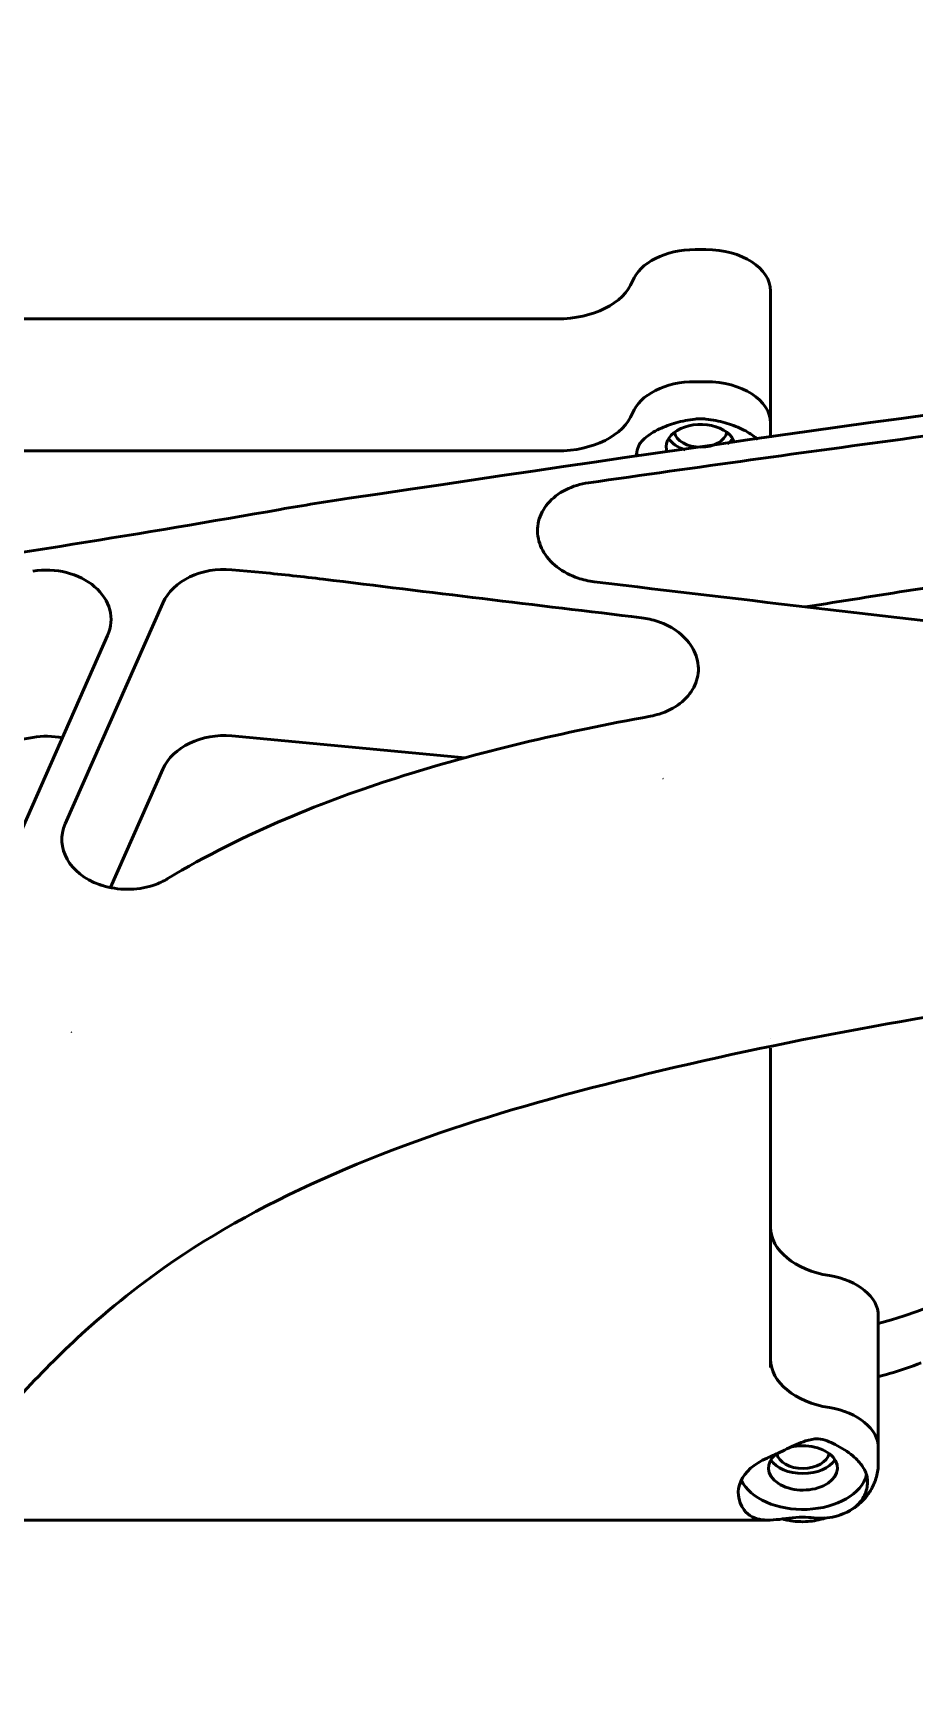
# Model space of a CAD drawing. Header units: millimetres. Extents: x 36 to 3196, y 27 to 5967.
# Drawn here: x 1808.1 to 1849, y 4156.3 to 4232.7 of the extents above; entities that cross this region are included whole.
import ezdxf

# ---------------------------------------------------------------- set-up
doc = ezdxf.new("R2010")
doc.units = ezdxf.units.MM
doc.layers.add('외형선(ISO)', color=7, linetype='Continuous', lineweight=50)

msp = doc.modelspace()

# ---------------------------------------------------------------- linework, layer by layer
at = {"layer": '외형선(ISO)'}
for p, q in [((1839.3228, 4222.6881), (1838.8228, 4222.6881)), ((1842.3228, 4220.7597), (1842.3228, 4214.6313)), ((1832.4197, 4219.4741), (1798.6491, 4219.4741)), ((1839.3228, 4216.5597), (1838.8228, 4216.5597)), ((1838.8228, 4216.5597), (1839.3228, 4216.5597)), ((1842.3228, 4214.6313), (1842.3228, 4214.2483)), ((1842.3228, 4214.2483), (1842.3228, 4213.9458)), ((1832.4197, 4213.3458), (1798.6491, 4213.3458)), ((1832.4197, 4213.3458), (1798.6491, 4213.3458)), ((1818.7263, 4207.6974), (1817.3096, 4207.8296)), ((1814.1055, 4206.2858), (1809.5748, 4196.0426)), ((1811.5378, 4204.7776), (1804.6088, 4189.1118)), ((1817.3096, 4200.1162), (1828.1374, 4199.1057)), ((1828.7218, 4199.0512), (1828.7291, 4199.0505)), ((1814.1055, 4198.5724), (1811.6747, 4193.0767)), ((1842.3228, 4186.0731), (1842.3228, 4186.0731)), ((1842.3228, 4185.6157), (1842.3228, 4170.7979)), ((1847.3228, 4173.1934), (1847.3228, 4167.0651)), ((1847.3228, 4167.0651), (1847.3228, 4166.682)), ((1847.3228, 4166.682), (1847.3228, 4166.3606)), ((1841.0957, 4163.7178), (1803.6794, 4163.7178)), ((1842.2195, 4163.7178), (1841.0957, 4163.7178))]:
    msp.add_line(p, q, dxfattribs=at)
for centre, major_axis, ratio, start_param, end_param in [((1838.8228, 4220.7597), (-3, 0), 0.6427876, 4.712389, 6.0383215), ((1839.3228, 4220.7597), (3, 0), 0.6427876, 0, 1.5707963), ((1832.4197, 4221.7882), (3.6, 0), 0.6427876, 4.712389, 6.0383215), ((1838.8228, 4214.6313), (-3, 0), 0.6427876, 4.712389, 6.0383215), ((1838.8228, 4214.6313), (-3, 0), 0.6427876, 4.712389, 6.0383215), ((1839.3228, 4214.6313), (3, 0), 0.6427876, 0, 1.5707963), ((1839.3228, 4214.6313), (3, 0), 0.6427876, 0, 1.5707963), ((1832.4197, 4215.6598), (3.6, 0), 0.6427876, 4.712389, 6.0383215), ((1832.4197, 4215.6598), (3.6, 0), 0.6427876, 4.712389, 6.0383215), ((1839.0728, 4213.5439), (-1.6, 0), 0.6427876, 3.3076991, 6.5452252), ((1839.0728, 4214.3099), (-1.2295, 0), 0.6427876, 0.127265, 3.0143277), ((1839.0728, 4214.3099), (-1.6, 0), 0.6427876, 0.3816185, 1.10139), ((1839.0728, 4214.3099), (1.6, 0), 0.6427876, 5.6096002, 5.9015668), ((1839.0728, 4213.5439), (-3, 0), 0.6427876, 0.1498412, 0.2403724), ((1808.6965, 4205.5151), (3, 0), 0.7660444, 5.9564998, 8.0641969), ((1816.9468, 4205.5484), (-3, 0), 0.7660444, 4.5911645, 5.9564998), ((1818.7263, 4170.2317), (59.6044, -9.0618), 0.6170704, 1.6170759, 1.6643374), ((1942.8656, 5801.2454), (2556.5341, -388.6765), 0.6170704, 4.7586685, 4.7644295), ((1943.558, 5802.5699), (2556.5341, -388.6765), 0.6170704, 4.7633035, 4.7716498), ((1808.6965, 4197.8016), (-3, 0), 0.7660444, 4.4628672, 4.9226043), ((1816.9468, 4197.8349), (-3, 0), 0.7660444, 4.5911645, 5.9564998), ((1835.9699, 4196.0596), (-3, 0), 0.7660444, 4.2482002, 4.2482164), ((1812.4162, 4195.3051), (-3, 0), 0.7660444, 5.9564998, 7.4208756), ((1812.4128, 4195.3463), (2.9989, -0.2195), 0.7760171, 5.4352519, 5.4516141), ((1812.4162, 4187.5917), (3, 0), 0.7660444, 3.6987898, 3.6988326), ((1841.5409, 4185.652), (17.6901, 0), 0.7660444, 5.0453575, 6.1910917), ((1841.5409, 4185.652), (17.6901, 0), 0.7660444, 5.0453575, 6.1910917), ((1845.9228, 4177.3093), (-3.6, 0), 0.6427876, 0, 1.3259325), ((1844.3228, 4173.1934), (3, 0), 0.6427876, 0, 1.3259325), ((1845.9228, 4171.1809), (-3.6, 0), 0.6427876, 0, 1.3259325), ((1845.9228, 4171.1809), (-3.6, 0), 0.6427876, 0, 1.3259325), ((1844.3228, 4167.0651), (3, 0), 0.6427876, 0, 1.3259325), ((1844.3228, 4167.0651), (3, 0), 0.6427876, 0, 1.3259325), ((1843.8228, 4166.1383), (1.6, 0), 0.6427876, 2.4694815, 8.2256093), ((1843.8228, 4166.9044), (-1.2295, 0), 0.6427876, 0.1391352, 3.0143277), ((1843.8228, 4164.9892), (-3, 0), 0.6427876, 5.2976644, 6.7129607), ((1843.8228, 4166.9044), (1.6, 0), 0.6427876, 3.5232111, 5.9015668), ((1843.8228, 4166.1383), (3, 0), 0.6427876, 3.4441249, 6.1123148)]:
    msp.add_ellipse(centre, major_axis=major_axis, ratio=ratio, start_param=start_param, end_param=end_param, dxfattribs=at)
for points, knots in [([(1814.2549, 4257.8298), (1815.0631, 4257.7638), (1816.6844, 4257.6274), (1819.9169, 4257.3397), (1825.5671, 4256.7971), (1833.6093, 4255.9171), (1843.2132, 4254.7137), (1852.7777, 4253.3819), (1862.3114, 4251.9405), (1871.8172, 4250.4119), (1881.2983, 4248.8188), (1890.7766, 4247.1362), (1900.2284, 4245.2845), (1909.5945, 4243.2522), (1918.9035, 4241.1351), (1931.2883, 4238.1972), (1946.6715, 4234.23), (1960.1313, 4230.2329), (1967.4517, 4227.8915), (1968.7756, 4227.4627)], [0, 0, 0, 0, 0.0078125, 0.015625, 0.03125, 0.0625, 0.09375, 0.125, 0.15625, 0.1875, 0.21875, 0.25, 0.28125, 0.3125, 0.34375, 0.375, 0.4375, 0.5, 0.5138322, 0.5138322, 0.5138322, 0.5138322]), ([(1814.2549, 4257.8298), (1815.0631, 4257.7638), (1816.6844, 4257.6274), (1819.9169, 4257.3397), (1825.5671, 4256.7971), (1833.6093, 4255.9171), (1843.2132, 4254.7137), (1852.7777, 4253.3819), (1862.3114, 4251.9405), (1871.8172, 4250.4119), (1881.2983, 4248.8188), (1890.7766, 4247.1362), (1900.2284, 4245.2845), (1909.5945, 4243.2522), (1918.9035, 4241.1351), (1931.2883, 4238.1972), (1946.6715, 4234.23), (1960.1313, 4230.2329), (1967.4517, 4227.8915), (1968.7756, 4227.4627)], [0, 0, 0, 0, 0.0078125, 0.015625, 0.03125, 0.0625, 0.09375, 0.125, 0.15625, 0.1875, 0.21875, 0.25, 0.28125, 0.3125, 0.34375, 0.375, 0.4375, 0.5, 0.5138322, 0.5138322, 0.5138322, 0.5138322]), ([(1960.6409, 4217.5954), (1959.6492, 4217.8996), (1958.6561, 4218.2012), (1938.9281, 4224.1296), (1919.6817, 4228.7969), (1878.9939, 4237.192), (1857.3648, 4240.5858), (1831.9774, 4243.6468), (1828.3298, 4244.0546), (1824.6762, 4244.4264)], [16.0569007, 16.0569007, 16.0569007, 16.0569007, 16.3773691, 16.3773691, 22.4150309, 22.4150309, 29.0194345, 29.0194345, 30.1251529, 30.1251529, 30.1251529, 30.1251529]), ([(1822.7609, 4211.1485), (1853.0139, 4215.6297), (1883.7284, 4220.2119), (1934.8956, 4220.6465), (1955.1486, 4218.6246), (1989.7728, 4213.2604), (2004.5342, 4210.512), (2029.4538, 4205.8002), (2039.6494, 4203.8465), (2049.8618, 4201.994)], [0, 0, 0, 0, 9.3132556, 9.3132556, 15.3556478, 15.3556478, 19.9242612, 19.9242612, 23.0999943, 23.0999943, 23.0999943, 23.0999943]), ([(1864.0536, 4215.9269), (1859.0032, 4215.3082), (1853.964, 4214.6428), (1843.9044, 4213.2798), (1838.8805, 4212.5817), (1833.8632, 4211.867)], [0, 0, 0, 0, 1.5411706, 1.5411706, 3.0828873, 3.0828873, 3.0828873, 3.0828873]), ([(1838.8228, 4214.8262), (1838.516, 4214.7878), (1838.2139, 4214.7283), (1837.6532, 4214.5715), (1837.3969, 4214.4768), (1836.8858, 4214.234), (1836.6498, 4214.0809), (1836.4033, 4213.8612), (1836.3447, 4213.8011), (1836.2945, 4213.7414)], [0.2203124, 0.2203124, 0.2203124, 0.2203124, 0.28009913, 0.28009913, 0.33755435, 0.33755435, 0.40813758, 0.40813758, 0.43440579, 0.43440579, 0.43440579, 0.43440579]), ([(1839.3228, 4214.8262), (1839.2399, 4214.8366), (1839.1565, 4214.8419), (1839.0728, 4214.8419), (1838.9892, 4214.8419), (1838.9058, 4214.8366), (1838.8228, 4214.8262)], [-0.025087994, -0.025087994, -0.025087994, -0.025087994, 0, 0, 0, 0.025087994, 0.025087994, 0.025087994, 0.025087994]), ([(1841.736, 4213.8645), (1841.6263, 4213.9709), (1841.4908, 4214.076), (1841.1234, 4214.3055), (1840.8779, 4214.4239), (1840.3487, 4214.6177), (1840.0719, 4214.6943), (1839.6316, 4214.7821), (1839.4775, 4214.8068), (1839.3228, 4214.8262)], [0.17170292, 0.17170292, 0.17170292, 0.17170292, 0.21861804, 0.21861804, 0.28009913, 0.28009913, 0.33755435, 0.33755435, 0.36781757, 0.36781757, 0.36781757, 0.36781757]), ([(1836.2945, 4213.7414), (1836.2372, 4213.6731), (1836.1921, 4213.5851), (1836.1207, 4213.356), (1836.0964, 4213.2227), (1836.0835, 4213.0742)], [0.536747796, 0.536747796, 0.536747796, 0.536747796, 0.584064035, 0.584064035, 0.631075217, 0.631075217, 0.631075217, 0.631075217]), ([(1833.8632, 4211.867), (1833.673, 4211.8399), (1833.4896, 4211.7985), (1832.9726, 4211.6402), (1832.6329, 4211.4726), (1832.0738, 4211.0429), (1831.8545, 4210.7807), (1831.5744, 4210.2449), (1831.4949, 4209.9356), (1831.5043, 4209.3143), (1831.5932, 4209.0022), (1831.8895, 4208.4566), (1832.1169, 4208.1868), (1832.6893, 4207.7378), (1833.0344, 4207.5587), (1833.6173, 4207.3625), (1833.8732, 4207.3035), (1834.1366, 4207.2719)], [-1.18628671, -1.18628671, -1.18628671, -1.18628671, -1.13052282, -1.13052282, -1.017494, -1.017494, -0.90446517, -0.90446517, -0.79146438, -0.79146438, -0.6784636, -0.6784636, -0.5653456, -0.5653456, -0.4522276, -0.4522276, -0.37678969, -0.37678969, -0.37678969, -0.37678969]), ([(1843.9493, 4206.106), (1845.6117, 4206.3716), (1847.2748, 4206.6346), (1853.5519, 4207.6175), (1858.171, 4208.3205), (1862.8004, 4208.9809)], [-2.0496013, -2.0496013, -2.0496013, -2.0496013, -1.5401371, -1.5401371, -0.1274552, -0.1274552, -0.1274552, -0.1274552]), ([(1836.7472, 4201.0331), (1836.8873, 4201.0589), (1837.0227, 4201.0923), (1837.4971, 4201.2385), (1837.8367, 4201.4067), (1838.3956, 4201.8371), (1838.6149, 4202.0995), (1838.7549, 4202.3673), (1838.8949, 4202.6352), (1838.9744, 4202.9443), (1838.9651, 4203.5649), (1838.8762, 4203.8764), (1838.5798, 4204.4208), (1838.3524, 4204.6899), (1837.78, 4205.1376), (1837.435, 4205.3162), (1836.8521, 4205.5117), (1836.5962, 4205.5704), (1836.3327, 4205.6018)], [1.54097024, 1.54097024, 1.54097024, 1.54097024, 1.5828624, 1.5828624, 1.69586318, 1.69586318, 1.80886396, 1.80886396, 1.80886396, 1.92186474, 1.92186474, 2.03486552, 2.03486552, 2.14797034, 2.14797034, 2.26107517, 2.26107517, 2.33650787, 2.33650787, 2.33650787, 2.33650787]), ([(1814.3074, 4193.4786), (1817.9298, 4195.6631), (1821.7309, 4197.1342), (1828.7436, 4199.3791), (1832.7554, 4200.299), (1836.7472, 4201.0331)], [0, 0, 0, 0, 1.4003181, 1.4003181, 3.0562105, 3.0562105, 3.0562105, 3.0562105]), ([(1790.6635, 4197.6074), (1793.5618, 4197.9482), (1796.4546, 4198.3148), (1802.3103, 4199.1336), (1805.075, 4199.5595), (1808.0705, 4200.0491)], [-1.810984, -1.810984, -1.810984, -1.810984, -0.9188774, -0.9188774, 0, 0, 0, 0]), ([(1811.1571, 4193.2192), (1811.2048, 4193.2023), (1811.2528, 4193.1864), (1811.6506, 4193.0636), (1812.0516, 4192.9995), (1812.8516, 4192.9961), (1813.2506, 4193.057), (1813.8291, 4193.2355), (1814.0591, 4193.3336), (1814.269, 4193.4559)], [-0.46764245, -0.46764245, -0.46764245, -0.46764245, -0.45212389, -0.45212389, -0.33908998, -0.33908998, -0.22605606, -0.22605606, -0.15023146, -0.15023146, -0.15023146, -0.15023146]), ([(2058.54, 4156.3375), (2045.6887, 4159.7006), (2033.2264, 4163.9731), (2005.0129, 4173.9322), (1989.2221, 4179.6826), (1954.076, 4189.2328), (1934.1686, 4192.3235), (1901.0259, 4192.9535), (1887.6775, 4192.0371), (1860.2192, 4188.775), (1845.7487, 4187.0288), (1825.9766, 4181.5811), (1819.9459, 4179.276), (1815.0642, 4176.0489)], [0, 0, 0, 0, 4.0291673, 4.0291673, 9.2243401, 9.2243401, 15.1874125, 15.1874125, 19.1740796, 19.1740796, 23.5019979, 23.5019979, 25.4297501, 25.4297501, 25.4297501, 25.4297501]), ([(1849.3202, 4171.0167), (1848.8369, 4170.8329), (1848.3431, 4170.6663), (1847.6691, 4170.4668), (1847.4964, 4170.418), (1847.3228, 4170.3714)], [1.10984359, 1.10984359, 1.10984359, 1.10984359, 1.20203413, 1.20203413, 1.23354926, 1.23354926, 1.23354926, 1.23354926]), ([(1844.9546, 4167.3942), (1844.8139, 4167.4532), (1844.674, 4167.4841), (1844.3374, 4167.4925), (1844.15, 4167.4541), (1843.6823, 4167.3028), (1843.3867, 4167.166), (1842.7934, 4166.8841), (1842.5522, 4166.768), (1842.2814, 4166.6467), (1842.2227, 4166.621), (1842.1656, 4166.5967)], [0.5367478, 0.5367478, 0.5367478, 0.5367478, 0.58406404, 0.58406404, 0.64385531, 0.64385531, 0.72362898, 0.72362898, 0.79566158, 0.79566158, 0.81618952, 0.81618952, 0.81618952, 0.81618952]), ([(1846.8124, 4165.6597), (1846.7867, 4165.835), (1846.7139, 4166.0165), (1846.4824, 4166.3689), (1846.3287, 4166.5378), (1845.9085, 4166.8936), (1845.6282, 4167.0724), (1845.1982, 4167.2876), (1845.0778, 4167.3425), (1844.9546, 4167.3942)], [0.2203124, 0.2203124, 0.2203124, 0.2203124, 0.28009913, 0.28009913, 0.33755435, 0.33755435, 0.40813758, 0.40813758, 0.43440579, 0.43440579, 0.43440579, 0.43440579]), ([(1847.3228, 4166.3606), (1847.3228, 4166.1428), (1847.2926, 4165.9254), (1847.1811, 4165.5179), (1847.1004, 4165.3281), (1846.9085, 4164.9882), (1846.7976, 4164.8378), (1846.5618, 4164.5744), (1846.4369, 4164.4611), (1846.1818, 4164.2649), (1846.0516, 4164.1819), (1845.9205, 4164.1109)], [3.14159265, 3.14159265, 3.14159265, 3.14159265, 3.31564549, 3.31564549, 3.48969832, 3.48969832, 3.66375115, 3.66375115, 3.83780398, 3.83780398, 4.01185682, 4.01185682, 4.01185682, 4.01185682]), ([(1844.3228, 4163.8229), (1844.4789, 4163.8067), (1844.6388, 4163.802), (1845.1631, 4163.8293), (1845.5028, 4163.9121), (1846.0354, 4164.1597), (1846.2401, 4164.3043), (1846.5542, 4164.6363), (1846.6671, 4164.8183), (1846.7745, 4165.1201), (1846.7995, 4165.2278), (1846.8124, 4165.3383)], [0.10908175, 0.10908175, 0.10908175, 0.10908175, 0.14280158, 0.14280158, 0.21861804, 0.21861804, 0.28009913, 0.28009913, 0.33755435, 0.33755435, 0.36781757, 0.36781757, 0.36781757, 0.36781757]), ([(1846.8124, 4165.3383), (1846.8193, 4165.3975), (1846.8228, 4165.4542), (1846.8228, 4165.508), (1846.8228, 4165.5617), (1846.8193, 4165.6123), (1846.8124, 4165.6597)], [-0.025087994, -0.025087994, -0.025087994, -0.025087994, 0, 0, 0, 0.025087994, 0.025087994, 0.025087994, 0.025087994]), ([(1841.0957, 4164.1858), (1841.1204, 4164.1511), (1841.1469, 4164.1183), (1841.2893, 4163.9629), (1841.4311, 4163.875), (1841.8605, 4163.7107), (1842.2091, 4163.7017), (1842.7787, 4163.7546), (1842.9761, 4163.7825), (1843.3861, 4163.8314), (1843.5991, 4163.8513), (1843.9955, 4163.8513), (1844.1618, 4163.8396), (1844.3228, 4163.8229)], [0.96275348, 0.96275348, 0.96275348, 0.96275348, 0.97953724, 0.97953724, 1.04808164, 1.04808164, 1.18233291, 1.18233291, 1.24945854, 1.24945854, 1.31658417, 1.31658417, 1.36837598, 1.36837598, 1.36837598, 1.36837598]), ([(1844.866, 4163.8145), (1844.6002, 4163.7247), (1844.3285, 4163.6725), (1843.7513, 4163.6302), (1843.4455, 4163.6479), (1843.0573, 4163.7248), (1842.971, 4163.7455), (1842.8852, 4163.77)], [1.96660878, 1.96660878, 1.96660878, 1.96660878, 2.33698953, 2.33698953, 2.74979534, 2.74979534, 2.86844568, 2.86844568, 2.86844568, 2.86844568])]:
    msp.add_open_spline(points, degree=3, knots=knots, dxfattribs=at)
for points in [[(1819.5572, 4210.6305), (1820.6251, 4210.8173), (1821.6933, 4210.9904), (1822.7609, 4211.1485)], [(1780.7813, 4205.1227), (1793.8112, 4206.4586), (1806.7411, 4208.3882), (1819.5572, 4210.6305)], [(1815.0642, 4176.0489), (1813.4153, 4174.9588), (1811.9015, 4173.7752), (1810.5195, 4172.5204)], [(1810.5195, 4172.5204), (1808.4914, 4170.6791), (1806.7025, 4168.6769), (1804.9372, 4166.6528)]]:
    msp.add_open_spline(points, degree=3, dxfattribs=at)

doc.saveas('drawing.dxf')
